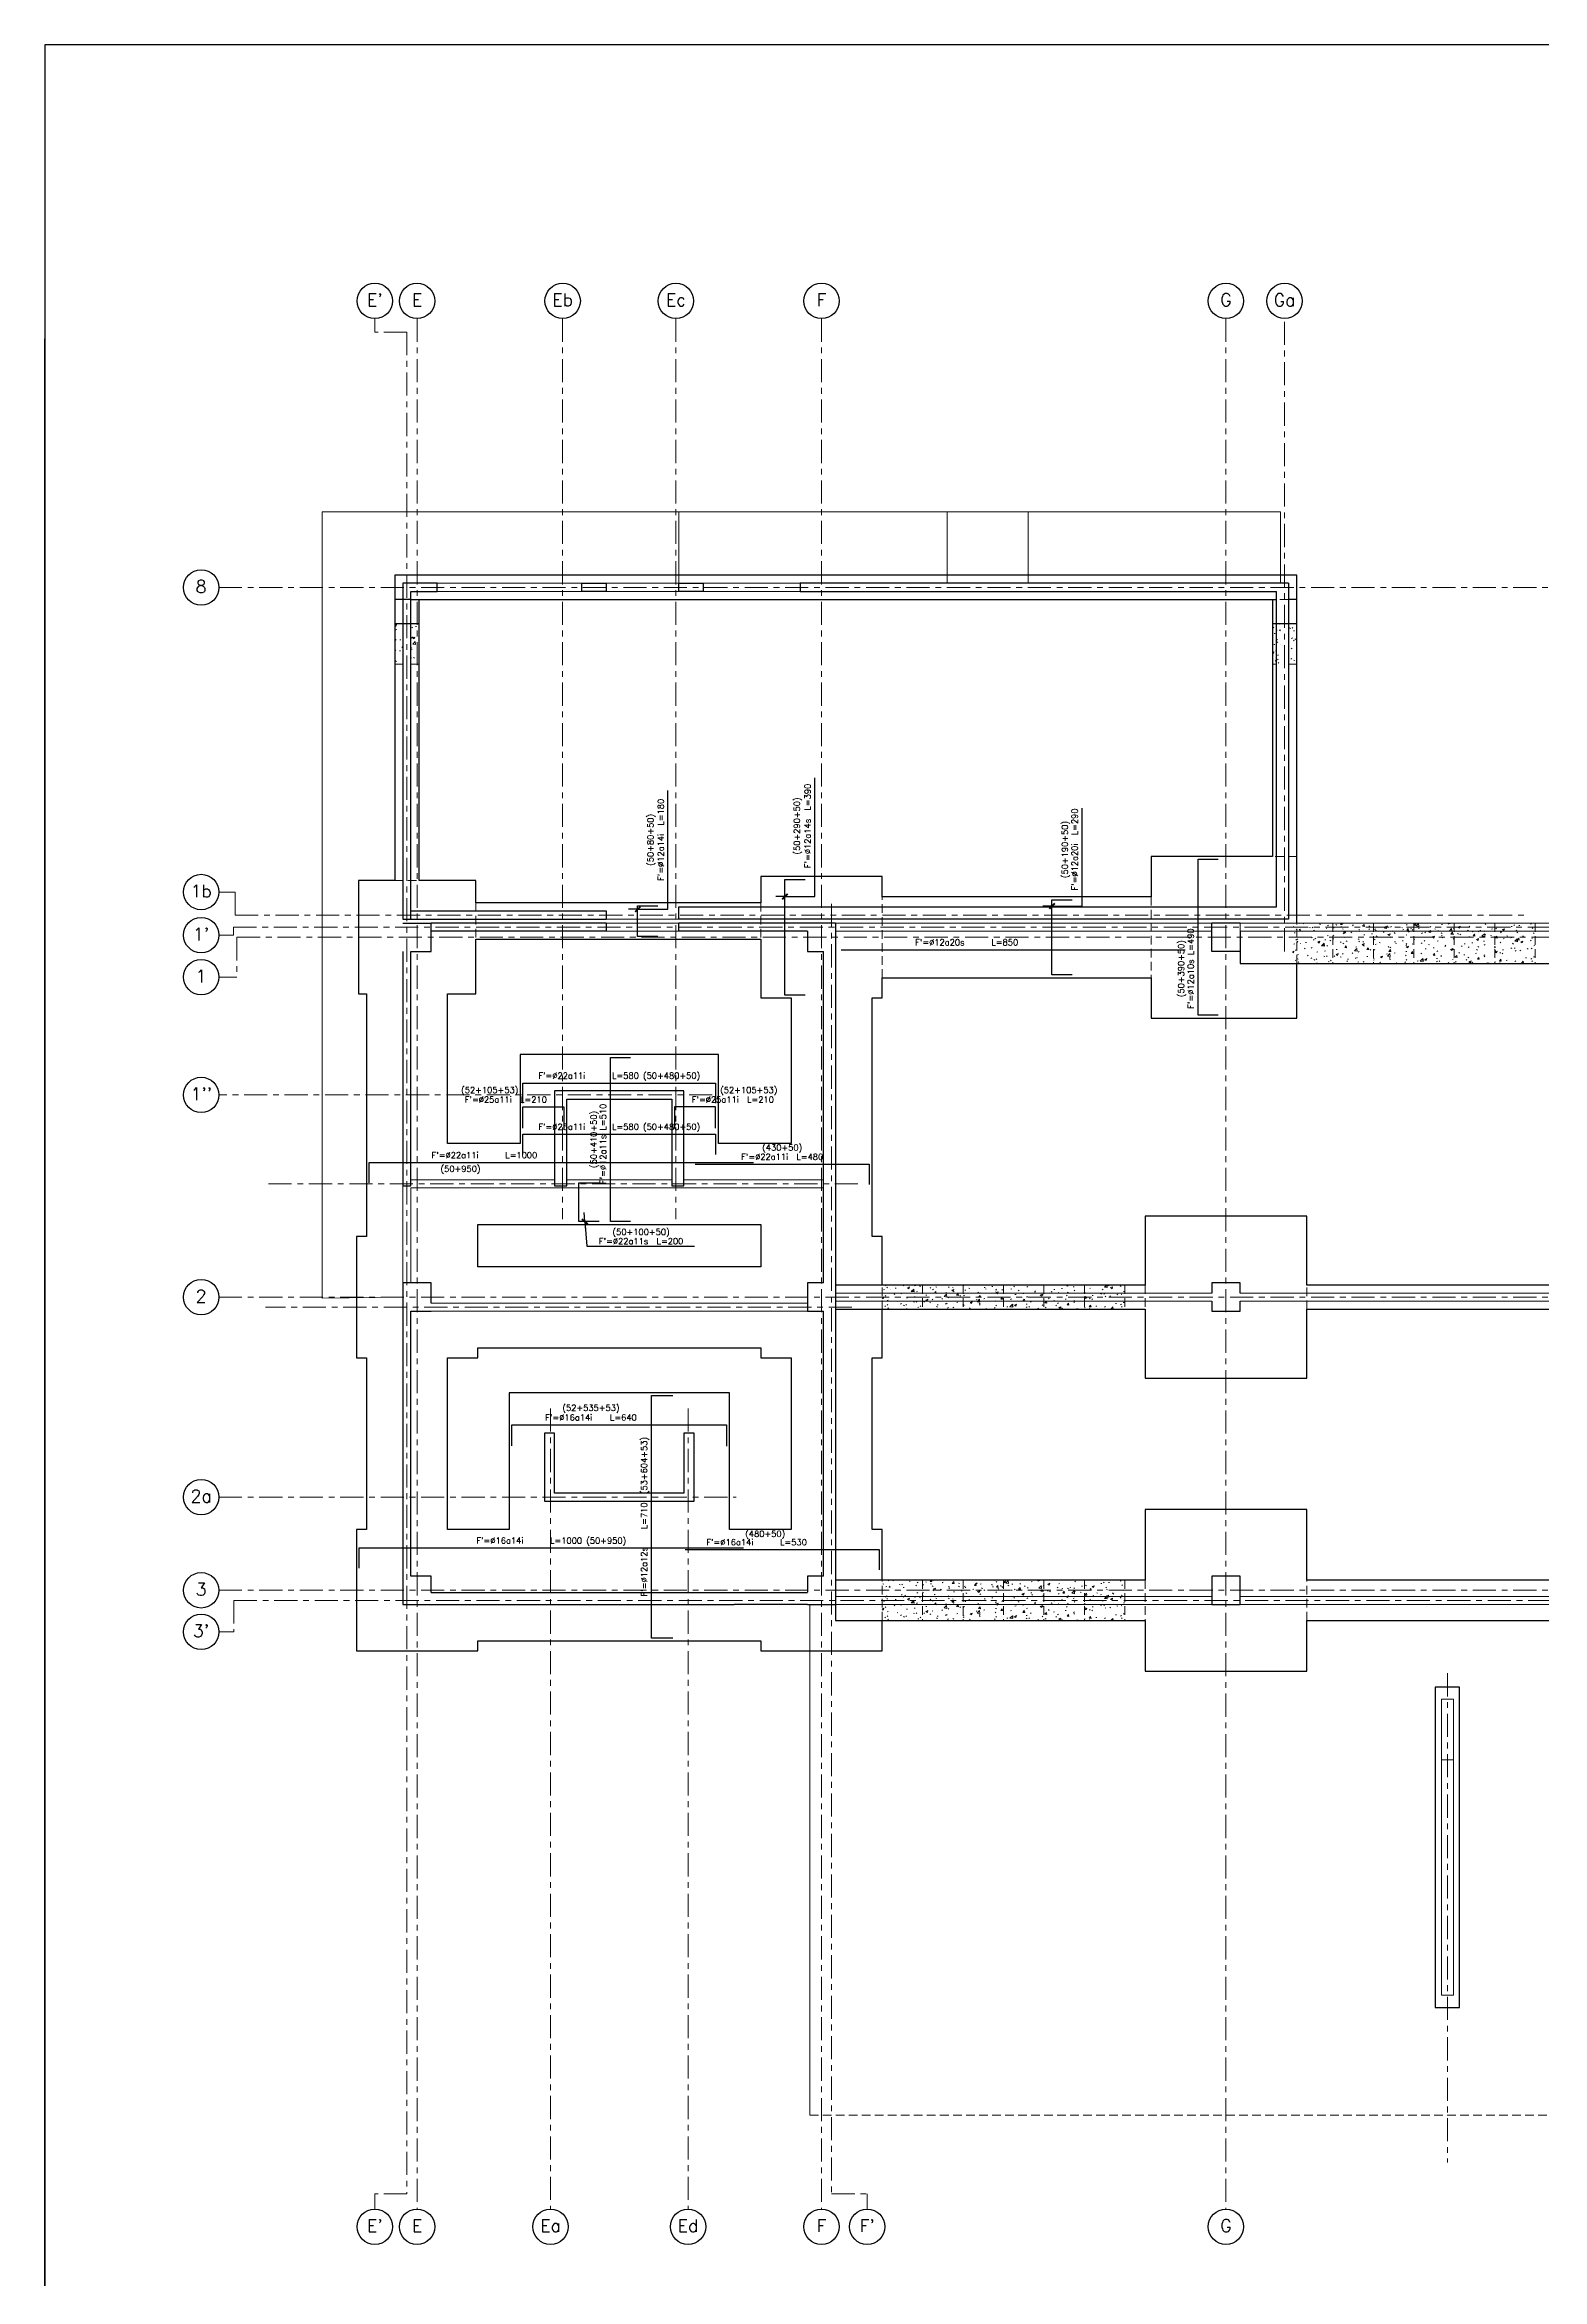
# Model space of a CAD drawing. Extents: x -4 to 6083, y -4 to 8618.
# Drawn here: x 0 to 3703, y 3091 to 8618 of the extents above; entities that cross this region are included whole.
import ezdxf
from ezdxf.enums import TextEntityAlignment as Align
from ezdxf.xclip import XClip

# ---------------------------------------------------------------- set-up
doc = ezdxf.new("R2010")
doc.units = 0
doc.header["$LTSCALE"] = 45
doc.header["$MEASUREMENT"] = 0
doc.header["$XCLIPFRAME"] = 0
doc.linetypes.add('2017_67-100$0$Grid Line', pattern=[2.2225, 1.27, -0.3175, 0.3175, -0.3175])
doc.linetypes.add('2017_67-100$0$RLE-PROYECCION', pattern=[0.71438, 0.47625, -0.23813])
doc.layers.get('0').update_dxf_attribs({"linetype": 'CONTINUOUS'})
for name, color, linetype, lineweight in [('2017_67-100$0$A-GENM', 3, 'CONTINUOUS', 15), ('2017_67-100$0$RLE-EJE', 3, 'CONTINUOUS', 25), ('2017_67-100$0$RLE-EJES', 1, '2017_67-100$0$Grid Line', 9), ('2017_67-100$0$RLE-FUNDACION', 3, 'CONTINUOUS', 25), ('2017_67-100$0$RLE-LOSA', 3, 'CONTINUOUS', 15), ('2017_67-100$0$RLE-MURO', 3, 'CONTINUOUS', 25), ('2017_67-100$0$RLE-PROYECCION', 2, '2017_67-100$0$RLE-PROYECCION', 15), ('2017_67-100$0$RLE-VIGA', 3, 'CONTINUOUS', 15)]:
    doc.layers.add(name, color=color, linetype=linetype, lineweight=lineweight)
for name, color, linetype in [('fe', 7, 'CONTINUOUS'), ('RLA-FORMATO', 7, 'CONTINUOUS'), ('TEXTOS-SM', 3, 'CONTINUOUS')]:
    doc.layers.add(name, color=color, linetype=linetype)
doc.styles.add('2017_67-100$0$ROMAND', font='romand', dxfattribs={"height": 31.5})
doc.styles.add('ROMANS', font='ROMANS.shx', dxfattribs={"height": 16.875})
doc.styles.add('ROMANS0', font='romans.shx')
doc.dimstyles.new('ING-75', dxfattribs={"dimscale": 75, "dimtxt": 0.27, "dimasz": 0.3, "dimexe": 0, "dimexo": 0, "dimgap": 0.1, "dimtad": 1, "dimdec": 1, "dimzin": 12, "dimdsep": 46, "dimtxsty": 'ROMANS', "dimblk": 'TICK1', "dimblk1": 'TICK1', "dimblk2": 'TICK1', "dimcen": 0.09, "dimclrd": 2, "dimclre": 1, "dimclrt": 3, "dimadec": 0, "dimazin": 0, "dimtfac": 1, "dimtdec": 0, "dimtix": 1, "dimtmove": 2, "dimatfit": 3, "dimldrblk": 'TICK1', "dimfxl": 0, "dimfxlon": 1, "dimtolj": 1, "dimtzin": 0, "dimarcsym": 0})

# ---------------------------------------------------------------- blocks, each defined once
blk = doc.blocks.new('2017_67-100')
at = {"layer": '2017_67-100$0$A-GENM'}
h = blk.add_hatch(dxfattribs=at)
h.set_pattern_fill('FP_3', color=1, style=0, pattern_type=2)
h.set_pattern_definition([(50, (3196.585, 5997.944), (54.65545, -4.7815), [5.715, -62.865]), (355, (3196.585, 5997.944), (-10.5728, 57.3166), [4.572, -50.292]), (100.451, (3201.14, 5997.546), (44.0828, 52.5349), [4.857, -53.427]), (46.184, (3196.585, 6013.184), (81.3237, -12.6129), [8.572, -94.297]), (96.636, (3203.36, 6012.13), (71.2212, 74.2287), [7.286, -80.141]), (351.184, (3196.585, 6013.18), (71.2217, 74.2274), [6.858, -75.438]), (21, (3204.205, 6009.374), (45.4846, -30.6795), [5.715, -62.865]), (326, (3204.205, 6009.374), (18.5405, 55.256), [4.572, -50.292]), (71.451, (3207.995, 6006.817), (64.0251, 24.5763), [4.857, -53.427]), (37.5, (3196.585, 5997.944), (0.9261, 25.36672), [2.515, -47.168, 2.515, -48.539, -50.483]), (37.5, (3196.585, 5997.944), (0.9261, 25.36672), [-100.736, 2.515, -47.968]), (7.5, (3196.585, 5997.944), (20.04558, 30.0546), [2.515, -26.594, 2.515, -46.025, -19.241]), (7.5, (3196.585, 5997.944), (20.04558, 30.0546), [-77.648, 2.515, -16.726]), (327.5, (3179.592, 5997.944), (40.67682, -1.71882), [2.515, -16.535, 2.515, -56.921, -78.867]), (327.5, (3179.592, 5997.944), (40.67682, -1.71882), [-78.486, 2.515, -76.352]), (317.5, (3171.97, 5997.944), (44.4383, 7.62794), [2.515, -22.25, 2.515, -36.957, -56.007]), (317.5, (3171.97, 5997.944), (44.4383, 7.62794), [-64.237, 2.515, -53.492])])
h.paths.add_polyline_path([(767.065, 7085.628), (767.065, 7185.628), (747.065, 7185.628), (747.065, 7085.628)], flags=0)
h.paths.add_polyline_path([(807.065, 7085.628), (807.065, 7185.628), (787.065, 7185.628), (787.065, 7085.628)], flags=0)
h = blk.add_hatch(dxfattribs=at)
h.set_pattern_fill('FP_1', color=1, style=0, pattern_type=2)
h.set_pattern_definition([(50, (3157.694, 5997.944), (54.6555, -4.7815), [5.715, -62.865]), (355, (3157.694, 5997.944), (-10.5728, 57.3166), [4.572, -50.292]), (100.451, (3162.25, 5997.546), (44.0828, 52.535), [4.857, -53.427]), (46.184, (3157.694, 6013.184), (81.3237, -12.613), [8.572, -94.297]), (96.636, (3164.47, 6012.13), (71.221, 74.2287), [7.286, -80.141]), (351.184, (3157.694, 6013.18), (71.2217, 74.2274), [6.858, -75.438]), (21, (3165.314, 6009.374), (45.4846, -30.6795), [5.715, -62.865]), (326, (3165.314, 6009.374), (18.5405, 55.256), [4.572, -50.292]), (71.451, (3169.104, 6006.817), (64.025, 24.5763), [4.857, -53.427]), (37.5, (3157.694, 5997.944), (0.9261, 25.36672), [2.515, -47.168, 2.515, -48.539, -50.483]), (37.5, (3157.694, 5997.944), (0.9261, 25.36672), [-100.736, 2.515, -47.968]), (7.5, (3157.694, 5997.944), (20.0456, 30.0546), [2.515, -26.594, 2.515, -46.025, -19.241]), (7.5, (3157.694, 5997.944), (20.0456, 30.0546), [-77.648, 2.515, -16.726]), (327.5, (3140.701, 5997.944), (40.6768, -1.71882), [2.515, -16.535, 2.515, -56.921, -78.867]), (327.5, (3140.701, 5997.944), (40.6768, -1.71882), [-78.486, 2.515, -76.352]), (317.5, (3133.08, 5997.944), (44.4383, 7.6279), [2.515, -22.25, 2.515, -36.957, -56.007]), (317.5, (3133.08, 5997.944), (44.4383, 7.6279), [-64.237, 2.515, -53.492])])
h.paths.add_polyline_path([(2977.069, 7085.628), (2977.069, 7185.628), (2957.069, 7185.628), (2957.069, 7085.628), (2973.183, 7085.628)], flags=0)
h.paths.add_polyline_path([(2917.069, 7085.628), (2937.069, 7085.628), (2937.069, 7185.628), (2917.069, 7185.628)], flags=0)
h = blk.add_hatch(dxfattribs=at)
h.set_pattern_fill('FP_1', color=1, style=0, pattern_type=2)
h.set_pattern_definition([(50, (3207.194, 5257.44), (54.6555, -4.7815), [5.715, -62.865]), (355, (3207.194, 5257.44), (-10.5728, 57.3166), [4.572, -50.292]), (100.451, (3211.75, 5257.04), (44.0828, 52.535), [4.857, -53.427]), (46.184, (3207.194, 5272.68), (81.3237, -12.613), [8.572, -94.297]), (96.636, (3213.97, 5271.63), (71.221, 74.2287), [7.286, -80.141]), (351.184, (3207.194, 5272.68), (71.2217, 74.2274), [6.858, -75.438]), (21, (3214.814, 5268.87), (45.4846, -30.6795), [5.715, -62.865]), (326, (3214.814, 5268.87), (18.5405, 55.256), [4.572, -50.292]), (71.451, (3218.604, 5266.31), (64.025, 24.5763), [4.857, -53.427]), (37.5, (3207.194, 5257.439), (0.9261, 25.36672), [2.515, -47.168, 2.515, -48.539, -50.483]), (37.5, (3207.194, 5257.439), (0.9261, 25.36672), [-100.736, 2.515, -47.968]), (7.5, (3207.194, 5257.44), (20.0456, 30.0546), [2.515, -26.594, 2.515, -46.025, -19.241]), (7.5, (3207.194, 5257.44), (20.0456, 30.0546), [-77.648, 2.515, -16.726]), (327.5, (3190.201, 5257.439), (40.6768, -1.71882), [2.515, -16.535, 2.515, -56.921, -78.867]), (327.5, (3190.201, 5257.439), (40.6768, -1.71882), [-78.486, 2.515, -76.352]), (317.5, (3182.58, 5257.44), (44.4383, 7.6279), [2.515, -22.25, 2.515, -36.957, -56.007]), (317.5, (3182.58, 5257.44), (44.4383, 7.6279), [-64.237, 2.515, -53.492])])
h.paths.add_polyline_path([(3566.569, 6345.123), (3566.569, 6445.123), (2991.952, 6445.123), (2991.952, 6345.123), (3022.683, 6345.123)])
h.paths.add_polyline_path([(2966.569, 6345.123), (2986.569, 6345.123), (2986.569, 6445.123), (2966.569, 6445.123)])
h = blk.add_hatch(dxfattribs=at)
h.set_pattern_fill('FP_1', color=1, style=0, pattern_type=2)
h.set_pattern_definition([(50, (2192.69, 4402.455), (54.6555, -4.7815), [5.715, -62.865]), (355, (2192.69, 4402.455), (-10.5728, 57.3166), [4.572, -50.292]), (100.451, (2197.245, 4402.06), (44.0828, 52.535), [4.857, -53.427]), (46.184, (2192.69, 4417.695), (81.3237, -12.613), [8.572, -94.297]), (96.636, (2199.47, 4416.644), (71.221, 74.2287), [7.286, -80.141]), (351.184, (2192.69, 4417.695), (71.2217, 74.2274), [6.858, -75.438]), (21, (2200.31, 4413.885), (45.4846, -30.6795), [5.715, -62.865]), (326, (2200.31, 4413.885), (18.5405, 55.256), [4.572, -50.292]), (71.451, (2204.1, 4411.33), (64.025, 24.5763), [4.857, -53.427]), (37.5, (2192.69, 4402.455), (0.9261, 25.36672), [2.515, -47.168, 2.515, -48.539, -50.483]), (37.5, (2192.69, 4402.455), (0.9261, 25.36672), [-100.736, 2.515, -47.968]), (7.5, (2192.69, 4402.455), (20.0456, 30.0546), [2.515, -26.594, 2.515, -46.025, -19.241]), (7.5, (2192.69, 4402.455), (20.0456, 30.0546), [-77.648, 2.515, -16.726]), (327.5, (2175.697, 4402.455), (40.6768, -1.71882), [2.515, -16.535, 2.515, -56.921, -78.867]), (327.5, (2175.697, 4402.455), (40.6768, -1.71882), [-78.486, 2.515, -76.352]), (317.5, (2168.077, 4402.455), (44.4383, 7.6279), [2.515, -22.25, 2.515, -36.957, -56.007]), (317.5, (2168.077, 4402.455), (44.4383, 7.6279), [-64.237, 2.515, -53.492])])
h.paths.add_polyline_path([(2552.065, 5490.14), (2552.065, 5550.144), (1977.448, 5550.144), (1977.448, 5490.14), (2008.178, 5490.14)])
h.paths.add_polyline_path([(1952.065, 5490.14), (1972.065, 5490.14), (1972.065, 5550.144), (1952.065, 5550.144)])
h = blk.add_hatch(dxfattribs=at)
h.set_pattern_fill('FP_1', color=1, style=0, pattern_type=2)
h.set_pattern_definition([(50, (2192.69, 3632.44), (54.6555, -4.7815), [5.715, -62.865]), (355, (2192.69, 3632.44), (-10.5728, 57.3166), [4.572, -50.292]), (100.451, (2197.245, 3632.04), (44.0828, 52.535), [4.857, -53.427]), (46.184, (2192.69, 3647.68), (81.3237, -12.613), [8.572, -94.297]), (96.636, (2199.47, 3646.63), (71.221, 74.2287), [7.286, -80.141]), (351.184, (2192.69, 3647.68), (71.2217, 74.2274), [6.858, -75.438]), (21, (2200.31, 3643.87), (45.4846, -30.6795), [5.715, -62.865]), (326, (2200.31, 3643.87), (18.5405, 55.256), [4.572, -50.292]), (71.451, (2204.1, 3641.31), (64.025, 24.5763), [4.857, -53.427]), (37.5, (2192.69, 3632.439), (0.9261, 25.36672), [2.515, -47.168, 2.515, -48.539, -50.483]), (37.5, (2192.69, 3632.439), (0.9261, 25.36672), [-100.736, 2.515, -47.968]), (7.5, (2192.69, 3632.44), (20.0456, 30.0546), [2.515, -26.594, 2.515, -46.025, -19.241]), (7.5, (2192.69, 3632.44), (20.0456, 30.0546), [-77.648, 2.515, -16.726]), (327.5, (2175.697, 3632.439), (40.6768, -1.71882), [2.515, -16.535, 2.515, -56.921, -78.867]), (327.5, (2175.697, 3632.439), (40.6768, -1.71882), [-78.486, 2.515, -76.352]), (317.5, (2168.077, 3632.44), (44.4383, 7.6279), [2.515, -22.25, 2.515, -36.957, -56.007]), (317.5, (2168.077, 3632.44), (44.4383, 7.6279), [-64.237, 2.515, -53.492])])
h.paths.add_polyline_path([(2552.065, 4720.123), (2552.065, 4820.128), (1977.448, 4820.128), (1977.448, 4720.123), (2008.178, 4720.123)])
h.paths.add_polyline_path([(1952.065, 4720.123), (1972.065, 4720.123), (1972.065, 4820.128), (1952.065, 4820.128)])
for p, q in [((747.065, 7185.628), (767.065, 7185.628)), ((787.065, 7185.628), (807.065, 7185.628)), ((2917.069, 7185.628), (2927.069, 7185.628)), ((2917.069, 7185.628), (2927.069, 7185.628)), ((2957.069, 7185.628), (2977.069, 7185.628)), ((2957.069, 7185.628), (2977.069, 7185.628))]:
    blk.add_line(p, q, dxfattribs=at)
at = {"layer": '2017_67-100$0$A-GENM', "color": 1}
for p, q in [((747.065, 7085.628), (767.065, 7085.628)), ((787.065, 7085.628), (807.065, 7085.628)), ((2917.069, 7085.628), (2927.069, 7085.628)), ((2957.069, 7085.628), (2977.069, 7085.628))]:
    blk.add_line(p, q, dxfattribs=at)
at = {"layer": '2017_67-100$0$RLE-EJE'}
for centre in [(697.659, 7983.878), (802.065, 7983.878), (1162.065, 7983.878), (1442.065, 7983.878), (1802.065, 7983.878), (2802.065, 7983.878), (2947.065, 7983.878), (268.315, 7275.128), (268.315, 6522.065), (268.315, 6415.446), (268.315, 6311.663), (268.315, 6020.127), (268.315, 5520.144), (268.315, 5025.628), (268.315, 4795.128), (268.315, 4692.467), (697.659, 3221.181), (802.065, 3221.181), (1132.065, 3221.181), (1472.065, 3221.181), (1802.065, 3221.181), (1915.095, 3221.181), (2802.065, 3221.181)]:
    blk.add_circle(centre, 43.75, dxfattribs=at)
at = {"layer": '2017_67-100$0$RLE-EJES'}
for p, q in [((697.659, 7906.893), (697.659, 7940.128)), ((777.065, 7906.893), (697.659, 7906.893)), ((777.065, 7906.893), (777.065, 3302.6)), ((802.065, 7940.128), (802.065, 3264.931)), ((1162.065, 7940.128), (1162.065, 5713.285)), ((1442.065, 7940.128), (1442.065, 5713.285)), ((1802.065, 7940.128), (1802.065, 3264.931)), ((2802.065, 7940.128), (2802.065, 3264.931)), ((2947.065, 6375.128), (2947.065, 7940.128)), ((312.065, 7275.128), (5712.081, 7275.128)), ((352.395, 6522.065), (312.065, 6522.065)), ((352.395, 6465.144), (352.395, 6522.065)), ((1827.065, 6492.793), (1827.065, 3302.6)), ((347.924, 6415.446), (312.065, 6415.446)), ((347.924, 6435.128), (5674.086, 6435.128)), ((347.924, 6435.128), (347.924, 6415.446)), ((352.395, 6465.144), (3550.79, 6465.144)), ((356.865, 6410.144), (356.865, 6311.663)), ((356.865, 6410.144), (5712.081, 6410.144)), ((356.865, 6311.663), (312.065, 6311.663)), ((1531.849, 6020.127), (312.065, 6020.127)), ((1892.065, 5800.128), (432.065, 5800.128)), ((312.065, 5520.144), (5712.081, 5520.144)), ((1877.065, 5495.144), (427.065, 5495.144)), ((1132.065, 5244.877), (1132.065, 3264.931)), ((1472.065, 5244.877), (1472.065, 3264.931)), ((312.065, 5025.628), (1590.877, 5025.628)), ((312.065, 4795.128), (5712.081, 4795.128)), ((349.033, 4770.128), (5676.317, 4770.128)), ((349.033, 4770.128), (349.033, 4692.467)), ((349.033, 4692.467), (312.065, 4692.467)), ((3349.773, 4589.898), (3349.773, 3379.898)), ((777.065, 3302.6), (697.659, 3302.6)), ((697.659, 3302.6), (697.659, 3264.931)), ((1827.065, 3302.6), (1915.095, 3302.6)), ((1915.095, 3302.6), (1915.095, 3264.931))]:
    blk.add_line(p, q, dxfattribs=at)
at = {"layer": '2017_67-100$0$RLE-FUNDACION'}
for p, q in [((747.065, 7305.628), (747.065, 6550.144)), ((2977.069, 7305.628), (747.065, 7305.628)), ((2977.069, 6445.128), (2977.069, 7305.628)), ((767.065, 7245.628), (747.065, 7245.628)), ((787.06, 7245.628), (767.07, 7245.628)), ((787.065, 7245.628), (2927.069, 7245.628)), ((807.065, 6550.144), (807.065, 7245.628)), ((2917.069, 7245.628), (2917.069, 6610.144)), ((2977.069, 7245.628), (2957.069, 7245.628)), ((767.065, 7185.628), (747.065, 7185.628)), ((787.06, 7185.628), (767.07, 7185.628)), ((807.065, 7185.628), (787.065, 7185.628)), ((2927.069, 7185.628), (2917.069, 7185.628)), ((2957.064, 7185.628), (2927.074, 7185.628)), ((2977.069, 7185.628), (2957.069, 7185.628)), ((2917.069, 6610.144), (2617.069, 6610.144)), ((2617.069, 6610.144), (2617.069, 6510.144)), ((747.065, 6550.144), (657.065, 6550.144)), ((657.065, 6550.144), (657.065, 6270.144)), ((947.065, 6550.144), (807.065, 6550.144)), ((947.065, 6495.124), (947.065, 6550.144)), ((1952.065, 6560.144), (1652.065, 6560.144)), ((1652.065, 6560.144), (1652.065, 6495.124)), ((1952.065, 6510.144), (1952.065, 6560.144)), ((1652.065, 6495.124), (947.065, 6495.124)), ((2617.069, 6510.144), (1952.065, 6510.144)), ((947.065, 6270.144), (947.065, 6405.128)), ((947.065, 6405.128), (1652.065, 6405.128)), ((1652.065, 6405.128), (1652.065, 6260.144)), ((2837.065, 6375.128), (2837.065, 6345.128)), ((1952.065, 6260.144), (1952.065, 6310.144)), ((1952.065, 6310.144), (2617.069, 6310.144)), ((2617.069, 6310.144), (2617.069, 6210.144)), ((2837.065, 6345.128), (3602.065, 6345.128)), ((2977.069, 6210.144), (2977.069, 6345.128)), ((657.065, 6270.144), (677.065, 6270.144)), ((677.065, 6270.144), (677.065, 5670.144)), ((877.065, 5900.128), (877.065, 6270.144)), ((877.065, 6270.144), (947.065, 6270.144)), ((1652.065, 6260.144), (1727.065, 6260.144)), ((1727.065, 6260.144), (1727.065, 5900.128)), ((1927.065, 5670.144), (1927.065, 6260.144)), ((1927.065, 6260.144), (1952.065, 6260.144)), ((2617.069, 6210.144), (2977.069, 6210.144)), ((1057.065, 6120.127), (1057.065, 5900.128)), ((1547.065, 6120.127), (1057.065, 6120.127)), ((1547.065, 5900.128), (1547.065, 6120.127)), ((1057.065, 5900.128), (877.065, 5900.128)), ((1727.065, 5900.128), (1547.065, 5900.128)), ((952.065, 5700.128), (1652.065, 5700.128)), ((952.065, 5595.144), (952.065, 5700.128)), ((1652.065, 5700.128), (1652.065, 5595.144)), ((2602.065, 5720.144), (2602.065, 5550.144)), ((3002.065, 5720.144), (2602.065, 5720.144)), ((3002.065, 5550.144), (3002.065, 5720.144)), ((677.065, 5670.144), (652.065, 5670.144)), ((652.065, 5670.144), (652.065, 5370.144)), ((1952.065, 5670.144), (1927.065, 5670.144)), ((1952.065, 5550.144), (1952.065, 5670.144)), ((1652.065, 5595.144), (952.065, 5595.144)), ((2602.065, 5550.144), (1837.065, 5550.144)), ((3602.065, 5550.144), (3002.065, 5550.144)), ((1837.065, 5490.144), (2602.065, 5490.144)), ((1952.065, 5370.144), (1952.065, 5490.144)), ((2602.065, 5490.144), (2602.065, 5320.144)), ((3002.065, 5320.144), (3002.065, 5490.144)), ((3002.065, 5490.144), (3602.065, 5490.144)), ((652.065, 5370.144), (677.065, 5370.144)), ((677.065, 5370.144), (677.065, 4945.108)), ((877.065, 4945.124), (877.065, 5370.144)), ((877.065, 5370.144), (952.065, 5370.144)), ((952.065, 5370.144), (952.065, 5395.144)), ((952.065, 5395.144), (1652.065, 5395.144)), ((1652.065, 5395.144), (1652.065, 5370.144)), ((1652.065, 5370.144), (1727.065, 5370.144)), ((1727.065, 5370.144), (1727.065, 4945.124)), ((1927.065, 4945.124), (1927.065, 5370.144)), ((1927.065, 5370.144), (1952.065, 5370.144)), ((2602.065, 5320.144), (3002.065, 5320.144)), ((1029.565, 5283.627), (1029.565, 4945.124)), ((1574.565, 5283.627), (1029.565, 5283.627)), ((1574.565, 4945.124), (1574.565, 5283.627)), ((2602.065, 4995.144), (2602.065, 4820.128)), ((3002.065, 4995.144), (2602.065, 4995.144)), ((3002.065, 4820.128), (3002.065, 4995.144)), ((677.065, 4945.108), (652.065, 4945.108)), ((652.065, 4945.108), (652.065, 4645.124)), ((1029.565, 4945.124), (877.065, 4945.124)), ((1727.065, 4945.124), (1574.565, 4945.124)), ((1952.065, 4945.124), (1927.065, 4945.124)), ((1952.065, 4820.128), (1952.065, 4945.124)), ((2602.065, 4820.128), (1837.065, 4820.128)), ((3602.065, 4820.128), (3002.065, 4820.128)), ((1837.065, 4760.128), (1837.065, 4720.128)), ((1837.065, 4720.128), (2602.065, 4720.128)), ((1952.065, 4645.124), (1952.065, 4720.128)), ((2602.065, 4720.128), (2602.065, 4595.144)), ((3002.065, 4595.144), (3002.065, 4720.128)), ((3002.065, 4720.128), (3602.065, 4720.128)), ((652.065, 4645.124), (952.065, 4645.124)), ((952.065, 4645.124), (952.065, 4670.124)), ((952.065, 4670.124), (1652.065, 4670.124)), ((1652.065, 4670.124), (1652.065, 4645.124)), ((1652.065, 4645.124), (1952.065, 4645.124)), ((2602.065, 4595.144), (3002.065, 4595.144)), ((3319.773, 4555.898), (3319.773, 3763.6)), ((3379.773, 4555.898), (3319.773, 4555.898)), ((3379.773, 3763.6), (3379.773, 4555.898)), ((3319.773, 3763.6), (3379.773, 3763.6))]:
    blk.add_line(p, q, dxfattribs=at)
at = {"layer": '2017_67-100$0$RLE-LOSA'}
for p, q in [((567.065, 5517.593), (567.065, 7462.628)), ((567.065, 7462.628), (2936.569, 7462.628)), ((1449.69, 7462.628), (1449.69, 7285.628)), ((2112.825, 7462.628), (2112.825, 7285.628)), ((2312.825, 7462.628), (2312.825, 7285.628)), ((2936.569, 7462.628), (2936.569, 7285.628)), ((1269.69, 6455.144), (1449.69, 6455.144)), ((1449.69, 6445.144), (1269.69, 6445.144)), ((767.065, 5519.699), (567.065, 5517.593)), ((1837.065, 4760.144), (1767.065, 4760.144)), ((1773.601, 4760.128), (1773.601, 3497.297))]:
    blk.add_line(p, q, dxfattribs=at)
at = {"layer": '2017_67-100$0$RLE-MURO'}
for p, q in [((852.065, 7285.628), (767.065, 7285.628)), ((767.065, 7285.628), (767.065, 6455.144)), ((787.065, 6455.144), (787.065, 7265.628)), ((787.065, 7265.628), (852.065, 7265.628)), ((852.065, 7265.628), (852.065, 7285.628)), ((2957.069, 7285.628), (1749.59, 7285.628)), ((1749.59, 7285.628), (1749.59, 7265.628)), ((1749.59, 7265.628), (2927.069, 7265.628)), ((2927.069, 6485.144), (2927.069, 7265.628)), ((2957.069, 7285.628), (2957.069, 6455.144)), ((787.065, 6475.144), (1269.69, 6475.144)), ((1269.69, 6475.144), (1269.69, 6455.144)), ((1449.69, 6485.144), (2927.069, 6485.144)), ((1449.69, 6455.144), (1449.69, 6485.144)), ((767.065, 6455.144), (787.065, 6455.144)), ((767.065, 6445.128), (837.065, 6445.128)), ((787.065, 6455.144), (1269.69, 6455.144)), ((837.065, 6445.128), (837.065, 6445.144)), ((1269.69, 6445.144), (837.065, 6445.144)), ((837.065, 6375.144), (837.065, 6445.128)), ((1269.69, 6425.128), (837.065, 6425.128)), ((1269.69, 6445.144), (1269.69, 6425.128)), ((2957.069, 6455.144), (1449.69, 6455.144)), ((1449.69, 6425.128), (1449.69, 6445.144)), ((1837.065, 6445.144), (1449.69, 6445.144)), ((1767.065, 6425.128), (1449.69, 6425.128)), ((1767.065, 6425.128), (1767.065, 6375.144)), ((1837.065, 6445.144), (1837.065, 4760.128)), ((2837.065, 6445.128), (2767.065, 6445.128)), ((2767.065, 6375.128), (2767.065, 6445.128)), ((2837.065, 6425.128), (2837.065, 6375.128)), ((767.065, 6375.144), (767.065, 5795.128)), ((787.065, 6375.144), (837.065, 6375.144)), ((787.065, 5795.128), (787.065, 6375.144)), ((1767.065, 6375.144), (1807.065, 6375.144)), ((1807.065, 5555.144), (1807.065, 6375.144)), ((2837.065, 6375.128), (2767.065, 6375.128)), ((1142.065, 6030.127), (1142.065, 5795.128)), ((1462.065, 6030.127), (1142.065, 6030.127)), ((1462.065, 5795.128), (1462.065, 6030.127)), ((1172.065, 5795.128), (1172.065, 6010.127)), ((1172.065, 6010.127), (1432.065, 6010.127)), ((1432.065, 6010.127), (1432.065, 5795.128)), ((767.065, 5795.128), (787.065, 5795.128)), ((1142.065, 5795.128), (1172.065, 5795.128)), ((1432.065, 5795.128), (1462.065, 5795.128)), ((837.065, 5555.144), (767.065, 5555.144)), ((767.065, 5555.144), (767.065, 4760.128)), ((837.065, 5505.144), (837.065, 5555.144)), ((1807.065, 5555.144), (1767.065, 5555.144)), ((1767.065, 5555.144), (1767.065, 5485.144)), ((2837.065, 5555.144), (2767.065, 5555.144)), ((2767.065, 5555.144), (2767.065, 5530.144)), ((2837.065, 5530.144), (2837.065, 5555.144)), ((767.065, 5485.144), (767.065, 4830.128)), ((787.065, 5485.144), (837.065, 5485.144)), ((787.065, 4830.128), (787.065, 5485.144)), ((1767.065, 5485.144), (1807.065, 5485.144)), ((1807.065, 4830.128), (1807.065, 5485.144)), ((2767.065, 5510.144), (2767.065, 5485.144)), ((2767.065, 5485.144), (2837.065, 5485.144)), ((2837.065, 5485.144), (2837.065, 5510.144)), ((1117.065, 5183.507), (1117.065, 5015.628)), ((1142.065, 5183.507), (1117.065, 5183.507)), ((1142.065, 5035.628), (1142.065, 5183.507)), ((1462.065, 5183.507), (1462.065, 5035.628)), ((1487.065, 5183.507), (1462.065, 5183.507)), ((1487.065, 5015.628), (1487.065, 5183.507)), ((1462.065, 5035.628), (1142.065, 5035.628)), ((1117.065, 5015.628), (1487.065, 5015.628)), ((837.065, 4830.128), (787.065, 4830.128)), ((837.065, 4790.128), (837.065, 4830.128)), ((1807.065, 4830.128), (1767.065, 4830.128)), ((1767.065, 4830.128), (1767.065, 4790.133)), ((2837.065, 4830.128), (2767.065, 4830.128)), ((2767.065, 4830.128), (2767.065, 4760.128)), ((2837.065, 4760.128), (2837.065, 4830.128)), ((767.065, 4760.128), (1586.347, 4760.128)), ((837.065, 4790.128), (1767.065, 4790.128)), ((1767.065, 4760.144), (1586.347, 4760.144)), ((1586.347, 4760.128), (1586.347, 4760.144)), ((1767.065, 4760.128), (1586.347, 4760.128)), ((1767.065, 4760.128), (1837.065, 4760.128)), ((2767.065, 4760.128), (2837.065, 4760.128))]:
    blk.add_line(p, q, dxfattribs=at)
for points in [[(1209.69, 7285.628), (1269.69, 7285.628), (1269.69, 7265.628), (1209.69, 7265.628)], [(1449.69, 7285.628), (1509.69, 7285.628), (1509.69, 7265.628), (1449.69, 7265.628)]]:
    blk.add_lwpolyline(points, close=True, dxfattribs=at)
at = {"layer": '2017_67-100$0$RLE-PROYECCION'}
for p, q in [((2957.064, 7245.628), (2927.074, 7245.628)), ((2977.069, 6610.144), (2917.069, 6610.144)), ((747.065, 6550.144), (807.065, 6550.144)), ((947.065, 6495.124), (947.065, 6405.128)), ((1652.065, 6495.124), (1652.065, 6405.128)), ((1952.065, 6310.144), (1952.065, 6510.144)), ((2617.069, 6510.144), (2617.069, 6310.144)), ((2837.065, 6445.128), (2837.065, 6425.128)), ((2977.069, 6345.133), (2977.069, 6445.123)), ((3066.569, 6445.133), (3066.569, 6345.128)), ((3166.569, 6445.133), (3166.569, 6345.128)), ((3266.569, 6445.133), (3266.569, 6345.128)), ((3366.569, 6445.133), (3366.569, 6345.128)), ((3466.569, 6445.133), (3466.569, 6345.128)), ((3566.569, 6445.133), (3566.569, 6345.128)), ((1952.065, 5490.149), (1952.065, 5550.14)), ((2052.065, 5550.144), (2052.065, 5490.144)), ((2152.065, 5550.144), (2152.065, 5490.144)), ((2252.065, 5550.144), (2252.065, 5490.144)), ((2352.065, 5550.144), (2352.065, 5490.144)), ((2452.065, 5550.144), (2452.065, 5490.144)), ((2552.065, 5550.144), (2552.065, 5490.144)), ((2602.065, 5550.144), (2602.065, 5490.144)), ((3002.065, 5490.144), (3002.065, 5550.144)), ((1952.065, 4720.133), (1952.065, 4820.123)), ((2052.065, 4820.128), (2052.065, 4720.128)), ((2152.065, 4820.128), (2152.065, 4720.128)), ((2252.065, 4820.128), (2252.065, 4720.128)), ((2352.065, 4820.128), (2352.065, 4720.128)), ((2452.065, 4820.128), (2452.065, 4720.128)), ((2552.065, 4820.128), (2552.065, 4720.128)), ((2602.065, 4820.128), (2602.065, 4720.128)), ((3002.065, 4720.128), (3002.065, 4820.128)), ((1773.601, 3497.297), (4101.875, 3497.297))]:
    blk.add_line(p, q, dxfattribs=at)
at = {"layer": '2017_67-100$0$RLE-VIGA'}
for p, q in [((852.065, 7285.628), (1749.59, 7285.628)), ((1749.59, 7265.628), (852.065, 7265.628)), ((1449.69, 6425.128), (1269.69, 6425.128)), ((2628.175, 6445.128), (1837.065, 6445.128)), ((1837.065, 6425.128), (2628.175, 6425.128)), ((2767.065, 6445.128), (2628.175, 6445.128)), ((2628.175, 6425.128), (2767.065, 6425.128)), ((3602.065, 6445.128), (2837.065, 6445.128)), ((3602.065, 6445.128), (2837.065, 6445.128)), ((3602.065, 6425.128), (2837.065, 6425.128)), ((787.065, 5810.128), (1057.065, 5810.128)), ((1057.065, 5810.128), (1142.065, 5810.128)), ((1432.065, 5810.128), (1172.065, 5810.128)), ((1462.065, 5810.128), (1547.065, 5810.128)), ((1547.065, 5810.128), (1807.065, 5810.128)), ((767.065, 5795.128), (767.065, 5555.144)), ((787.065, 5790.128), (787.065, 5555.144)), ((1057.065, 5790.128), (787.065, 5790.128)), ((1142.065, 5790.128), (1057.065, 5790.128)), ((1462.065, 5790.128), (1142.065, 5790.128)), ((1547.065, 5790.128), (1462.065, 5790.128)), ((1807.065, 5790.128), (1547.065, 5790.128)), ((1837.065, 5530.144), (2767.065, 5530.144)), ((2837.065, 5530.144), (3767.065, 5530.144)), ((837.065, 5505.144), (1767.065, 5505.144)), ((1767.065, 5485.144), (837.065, 5485.144)), ((2767.065, 5510.144), (1837.065, 5510.144)), ((3767.065, 5510.144), (2837.065, 5510.144)), ((1837.065, 4780.128), (2607.065, 4780.128)), ((2607.065, 4760.128), (1837.07, 4760.128)), ((2607.065, 4780.128), (2767.065, 4780.128)), ((2767.065, 4760.128), (2607.065, 4760.128)), ((2837.065, 4780.128), (2997.065, 4780.128)), ((2997.065, 4760.128), (2837.065, 4760.128)), ((2997.065, 4780.128), (3607.065, 4780.128)), ((3607.065, 4760.128), (2997.065, 4760.128)), ((3334.773, 4525.898), (3334.773, 4375.916)), ((3334.773, 4525.898), (3364.773, 4525.898)), ((3364.773, 4375.916), (3364.773, 4525.898)), ((3364.773, 4375.916), (3334.773, 4375.916)), ((3334.773, 4375.916), (3334.773, 3793.6)), ((3364.773, 3793.6), (3364.773, 4375.916)), ((3364.773, 3793.6), (3334.773, 3793.6))]:
    blk.add_line(p, q, dxfattribs=at)
at = {"layer": '2017_67-100$0$RLE-EJE', "color": 5, "char_height": 31.25, "width": 1, "attachment_point": 2, "line_spacing_factor": 0.941778, "style": '2017_67-100$0$ROMAND'}
for s, insert in [("E'", (697.668, 8002.194)), ('E', (802.074, 8002.194)), ('Eb', (1162.074, 8002.194)), ('Ec', (1442.074, 8002.194)), ('F', (1802.074, 8002.194)), ('G', (2802.074, 8002.194)), ('Ga', (2947.056, 8001.807)), ('8', (268.121, 7293.259)), ('1b', (268.121, 6540.196)), ("1'", (268.121, 6433.578)), ('1', (268.121, 6329.794)), ("1''", (268.508, 6038.24)), ('2', (268.121, 5538.276)), ('2a', (268.121, 5043.759)), ('3', (268.121, 4813.259)), ("3'", (268.121, 4710.598)), ("E'", (697.668, 3239.497)), ('E', (802.074, 3239.497)), ('Ea', (1132.074, 3239.497)), ('Ed', (1472.074, 3239.497)), ('F', (1802.074, 3239.497)), ("F'", (1915.104, 3239.497)), ('G', (2802.074, 3239.497))]:
    blk.add_mtext(s, dxfattribs=dict(at, insert=insert))
blk = doc.blocks.new('TICK1')
at = {"color": 2}
for points in [[(0, 0), (-1, 0)], [(0, 0), (1, 0)]]:
    blk.add_lwpolyline(points, dxfattribs=at)
at = {"color": 2, "const_width": 0.2}
blk.add_lwpolyline([(-0.3, -0.3), (0.3, 0.3)], dxfattribs=at)

msp = doc.modelspace()

# ---------------------------------------------------------------- linework, layer by layer
at = {"layer": 'fe'}
for points in [[(2901.8, 6217.1), (2851.8, 6217.1), (2851.8, 6603.1), (2901.8, 6603.1)], [(1879.9, 6267.1), (1829.9, 6267.1), (1829.9, 6553.1), (1879.9, 6553.1)], [(1516, 6412.1), (1466, 6412.1), (1466, 6488.1), (1516, 6488.1)], [(2540.5, 6317.1), (2490.5, 6317.1), (2490.5, 6503.1), (2540.5, 6503.1)], [(1969.6, 6379.4), (2819.6, 6379.4)], [(1448.6, 5707.1), (1398.6, 5707.1), (1398.6, 6113.1), (1448.6, 6113.1)], [(1182.6, 5999.6), (1182.6, 6049.6), (1658.6, 6049.6), (1658.6, 5999.6)], [(1182.6, 5938.4), (1182.6, 5990.4), (1283.6, 5990.4), (1283.6, 5937.4)], [(1658.6, 5938.4), (1658.6, 5990.4), (1557.6, 5990.4), (1557.6, 5937.4)], [(1182.6, 5873.2), (1182.6, 5923.2), (1658.6, 5923.2), (1658.6, 5873.2)], [(802.6, 5803), (802.6, 5853), (1752.6, 5853)], [(1371, 5707.1), (1321, 5707.1), (1321, 5803.1), (1371, 5803.1)], [(1608.6, 5849), (2038.6, 5849), (2038.6, 5799)], [(1553.1, 4677.1), (1500.1, 4677.1), (1500.1, 5277.1), (1553.1, 5277.1)], [(1155.1, 5152.4), (1155.1, 5204.4), (1686.1, 5204.4), (1686.1, 5151.4)], [(777.6, 4849.9), (777.6, 4899.9), (1727.6, 4899.9)], [(1583.6, 4895.9), (2063.6, 4895.9), (2063.6, 4845.9)]]:
    msp.add_lwpolyline(points, dxfattribs=at)
at = {"layer": 'RLA-FORMATO', "color": 6, "linetype": 'Continuous'}
for p, q in [((0, 8617.5), (0, 0)), ((6082.5, 8617.5), (0, 8617.5)), ((0, 0), (0, 7890))]:
    msp.add_line(p, q, dxfattribs=at)

# ---------------------------------------------------------------- block references
ref = msp.add_blockref('2017_67-100', (118.6, 0))
XClip(ref).set_block_clipping_path([(100.2348287076, 3085.6938788593), (5901.4263983276, 8269.0292092424)])

# ---------------------------------------------------------------- texts
at = {"layer": 'TEXTOS-SM', "style": 'ROMANS0'}
for s, rotation, p in [("F'=%%C12a14i  L=180", 90, (1530.7, 6650.9)), ('(50+290+50)', 90, (1867.4, 6685.3)), ("F'=%%C12a14s  L=390", 90, (1893.8, 6685.3)), ('(50+80+50)', 90, (1505.3, 6650.9)), ('(50+190+50)', 90, (2529.9, 6627)), ("F'=%%C12a20i  L=290", 90, (2554.2, 6627)), ("F'=%%C12a10s L=490", 90, (2841.1, 6332.5)), ("F'=%%C12a20s     L=850", 360, (2279.5, 6390.1)), ('(50+390+50)', 90, (2817.3, 6332.5)), ('(50+410+50)', 90, (1364.7, 5910.1)), ("F'=%%C12a11s L=510", 90, (1387.9, 5899)), ("F'=%%C12a12s   L=710  (53+604+53)", 90, (1489.4, 4977.1))]:
    msp.add_text(s, height=15, rotation=rotation, dxfattribs=at).set_placement(p, align=Align.CENTER)
for s, p in [('(52+105+53)', (1100.4, 6024.8)), ("F'=%%C22a11i     L=580 (50+480+50)", (1420.6, 6060.3)), ('(52+105+53)', (1740.9, 6024.8)), ("F'=%%C25a11i  L=210", (1140, 6001.1)), ("F'=%%C25a11i  L=210", (1701.3, 6001.1)), ("F'=%%C25a11i     L=580 (50+480+50)", (1420.6, 5933.9)), ("F'=%%C22a11i     L=1000", (1087.1, 5863.7)), ("F'=%%C22a11i  L=480", (1823.4, 5859.7)), ('(430+50)', (1823.6, 5882.5)), ('(50+950)', (1028.1, 5830)), ("F'=%%C22a11s  L=200", (1474.6, 5651)), ('(50+100+50)', (1474.6, 5673.9)), ('(52+535+53)', (1350.7, 5238.8)), ("F'=%%C16a14i   L=640", (1350.7, 5215)), ("F'=%%C16a14i     L=1000 (50+950)", (1252.6, 4910.5)), ("F'=%%C16a14i     L=530", (1760.2, 4906.5)), ('(480+50)', (1781.6, 4927.3))]:
    msp.add_text(s, height=15, dxfattribs=at).set_placement(p, align=Align.CENTER)

# ---------------------------------------------------------------- leaders
at = {"layer": 'fe'}
for points in [[(1830.1, 6510.9), (1904.4, 6510.9), (1904.4, 6804.3)], [(1466.3, 6479.4), (1540.6, 6479.4), (1540.6, 6772.8)], [(2490.7, 6487.3), (2565, 6487.3), (2565, 6729.5)], [(1335.5, 5707.1), (1340.8, 5646.6), (1607, 5646.6)]]:
    msp.add_leader(points, dimstyle='ING-75', override={"dimgap": 0.1, "dimtad": 0}, dxfattribs=at)

doc.saveas('drawing.dxf')
